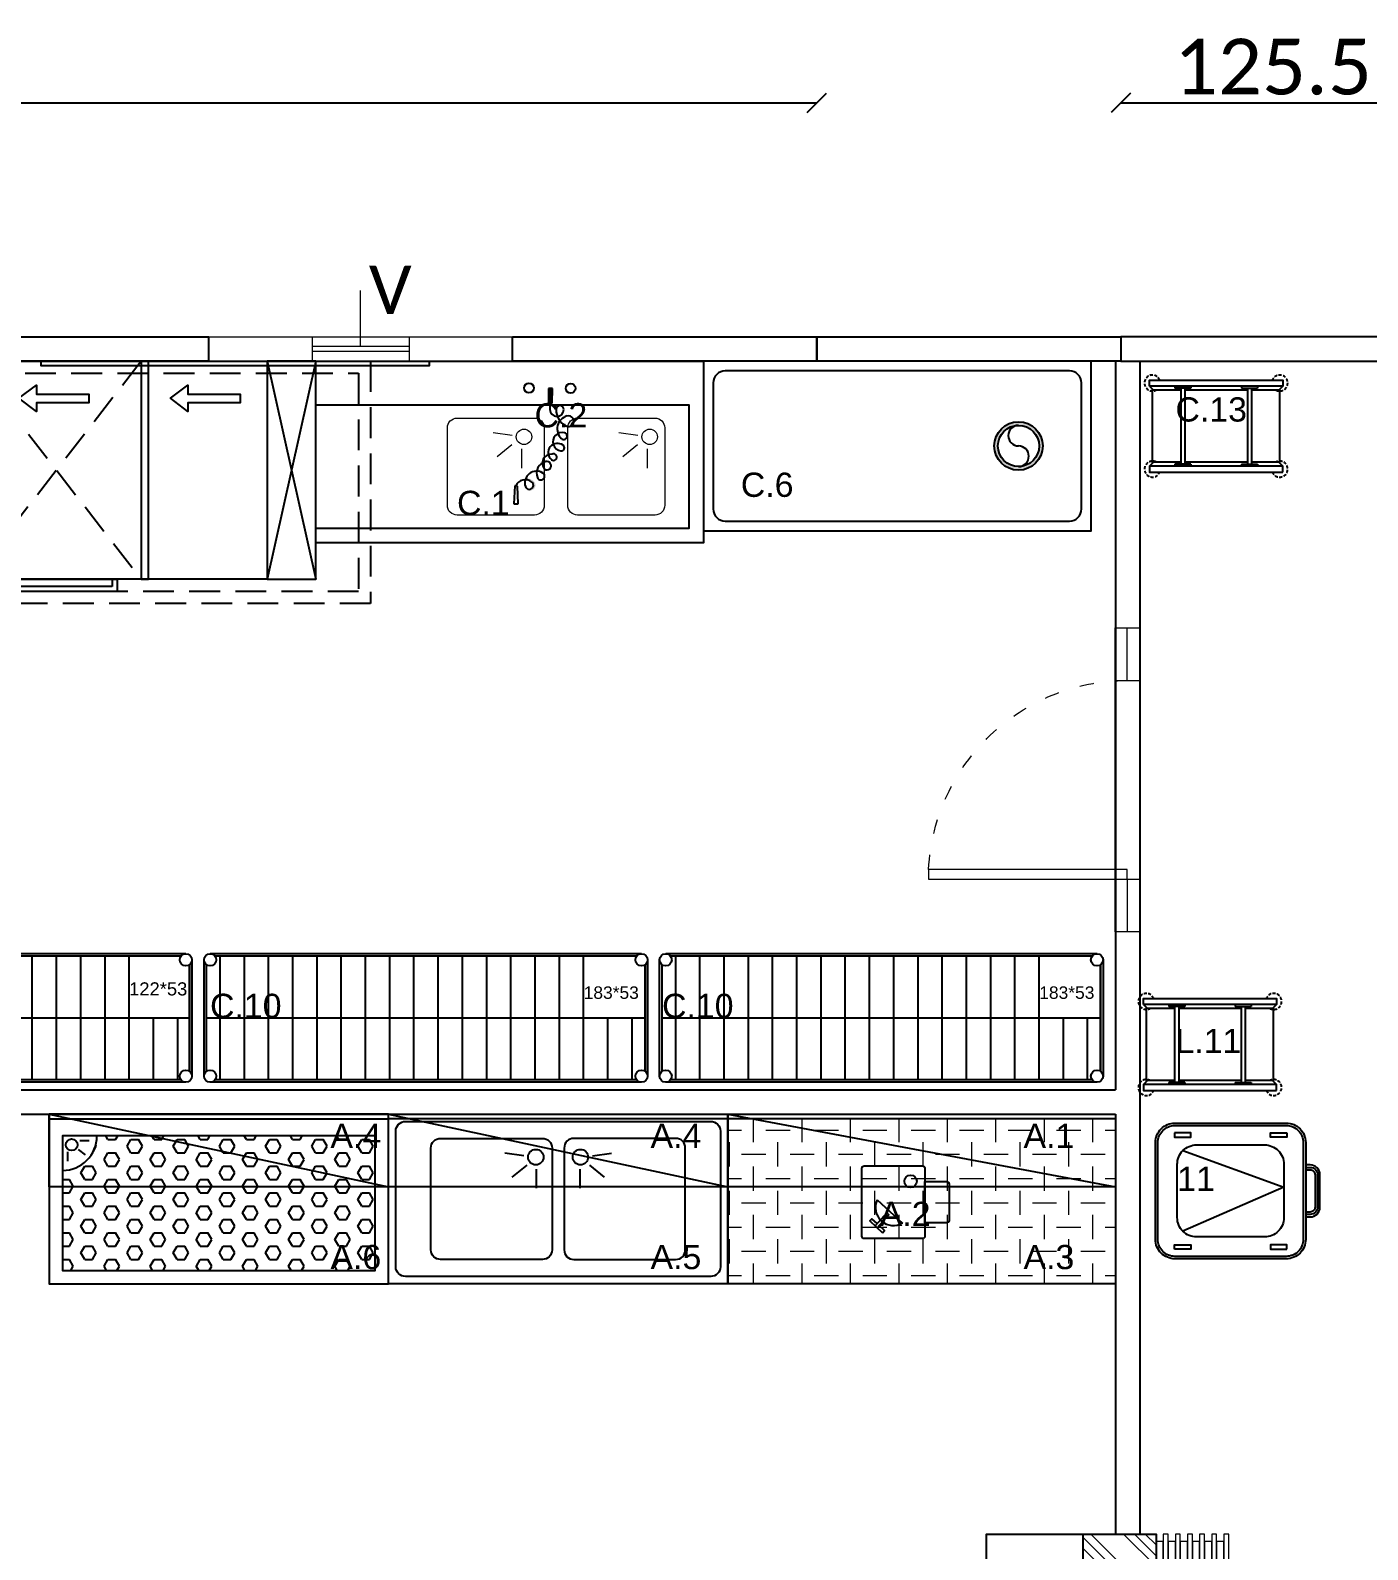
# Model space of a CAD drawing. Header units: millimetres. Extents: x -3516 to 33273, y -7531 to 724.
# Drawn here: x 28937 to 29488, y -2073 to -1446 of the extents above; entities that cross this region are included whole.
import ezdxf

# ---------------------------------------------------------------- set-up
doc = ezdxf.new("R2010")
doc.units = ezdxf.units.MM
for name, pattern in [('ACAD_ISO03W100', [30, 12, -18]), ('ACAD_ISO07W100', [3, 0, -3]), ('DASHED', [19.05, 12.7, -6.35]), ('HIDDEN', [0.375, 0.25, -0.125])]:
    doc.linetypes.add(name, pattern=pattern)
for name, color, linetype, lineweight in [('40x60 VAS', 155, 'Continuous', 15), ('DIS-100', 9, 'Continuous', 30), ('GRC- Yazı 1', 3, 'Continuous', 20), ('GRC-Ekipman', 4, 'Continuous', 25), ('GRC-sebze', 94, 'Continuous', 15), ('KAPI', 37, 'Continuous', 15), ('YAZI', 9, 'Continuous', 20)]:
    doc.layers.add(name, color=color, linetype=linetype, lineweight=lineweight)
doc.layers.add('S2000-002 Çizgi', color=7, linetype='Continuous')
doc.styles.add('ekp-yazı', font='arial.ttf', dxfattribs={"height": 10})
doc.styles.add('VEFA', font='calibri.ttf')
doc.dimstyles.new('VEFA$0', dxfattribs={"dimtxt": 23, "dimasz": 8, "dimexe": 8, "dimexo": 20, "dimgap": 3, "dimtad": 1, "dimdec": 1, "dimdsep": 46, "dimtxsty": 'VEFA', "dimblk": 'OBLIQUE', "dimcen": 2.5, "dimclrd": 256, "dimclre": 256, "dimclrt": 8, "dimadec": 0, "dimazin": 0, "dimtfac": 1, "dimtdec": 1, "dimtix": 1, "dimtmove": 0, "dimatfit": 0, "dimldrblk": 'OBLIQUE', "dimfxl": 1, "dimarcsym": 0})

# ---------------------------------------------------------------- blocks, each defined once
blk = doc.blocks.new('A$Ccb6340a7')
at = {"layer": 'DIS-100', "lineweight": -2}
blk.add_lwpolyline([(10, 125.5), (10, 0), (0, 0), (0, 125.5)], close=True, dxfattribs=at)
blk = doc.blocks.new('A$C3c9ccc98')
at = {"layer": '40x60 VAS', "linetype": 'Continuous'}
for p, q in [((42.75, 19.14), (42.75, 29.14)), ((82.75, 25.14), (42.75, 25.14)), ((82.75, 19.14), (82.75, 29.14)), ((82.75, 23.14), (42.75, 23.14)), ((62.75, 23.14), (62.75, 0))]:
    blk.add_line(p, q, dxfattribs=at)
blk.add_lwpolyline([(125.5, 29.14), (0, 29.14), (0, 19.14), (125.5, 19.14)], close=True, dxfattribs=at)
blk = doc.blocks.new('_Oblique')
at = {"color": 0, "linetype": 'ByBlock', "lineweight": -2}
blk.add_line((-0.5, -0.5), (0.5, 0.5), dxfattribs=at)
blk = doc.blocks.new('*D125')
at = {"linetype": 'ACAD_ISO07W100', "lineweight": -2, "transparency": 16777216}
for p, q in [((28508.05, -1476.58), (28508.05, -1476.08)), ((29261.05, -1476.58), (29261.05, -1476.08))]:
    blk.add_line(p, q, dxfattribs=at)
at = {"linetype": 'Continuous', "lineweight": -2, "transparency": 16777216}
blk.add_line((28508.05, -1476.08), (29261.05, -1476.08), dxfattribs=at)
at = {"layer": 'Defpoints', "color": 0, "transparency": 16777216}
for p in [(29261.05, -1476.08), (28508.05, -1572.68), (29261.05, -1572.68)]:
    blk.add_point(p, dxfattribs=at)
at = {"lineweight": -2, "transparency": 16777216, "xscale": 8, "yscale": 8, "zscale": 8, "rotation": 180}
blk.add_blockref('_Oblique', (28508.05, -1476.08), dxfattribs=at)
at = {"lineweight": -2, "transparency": 16777216, "xscale": 8, "yscale": 8, "zscale": 8}
blk.add_blockref('_Oblique', (29261.05, -1476.08), dxfattribs=at)
at = {"color": 8, "transparency": 16777216, "insert": (28884.55, -1461.3), "char_height": 23, "attachment_point": 5, "style": 'VEFA', "bg_fill": 3, "box_fill_scale": 1.1, "bg_fill_color": 256, "bg_fill_true_color": 13158600, "bg_fill_transparency": 0}
blk.add_mtext('753', dxfattribs=at)
blk = doc.blocks.new('*D126')
at = {"linetype": 'ACAD_ISO07W100', "lineweight": -2, "transparency": 16777216}
for p, q in [((29386.55, -1476.58), (29386.55, -1476.08)), ((29512.05, -1476.58), (29512.05, -1476.08))]:
    blk.add_line(p, q, dxfattribs=at)
at = {"linetype": 'Continuous', "lineweight": -2, "transparency": 16777216}
blk.add_line((29386.55, -1476.08), (29512.05, -1476.08), dxfattribs=at)
at = {"layer": 'Defpoints', "color": 0, "transparency": 16777216}
for p in [(29512.05, -1476.08), (29386.55, -1572.68), (29512.05, -1572.68)]:
    blk.add_point(p, dxfattribs=at)
at = {"lineweight": -2, "transparency": 16777216, "xscale": 8, "yscale": 8, "zscale": 8, "rotation": 180}
blk.add_blockref('_Oblique', (29386.55, -1476.08), dxfattribs=at)
at = {"lineweight": -2, "transparency": 16777216, "xscale": 8, "yscale": 8, "zscale": 8}
blk.add_blockref('_Oblique', (29512.05, -1476.08), dxfattribs=at)
at = {"color": 8, "transparency": 16777216, "insert": (29449.3, -1461.3), "char_height": 23, "attachment_point": 5, "style": 'VEFA', "bg_fill": 3, "box_fill_scale": 1.1, "bg_fill_color": 256, "bg_fill_true_color": 13158600, "bg_fill_transparency": 0}
blk.add_mtext('125.5', dxfattribs=at)
blk = doc.blocks.new('*D122')
at = {"linetype": 'ACAD_ISO07W100', "lineweight": -2, "transparency": 16777216}
for p, q in [((29386.55, -1476.58), (29386.55, -1476.08)), ((29512.05, -1476.58), (29512.05, -1476.08))]:
    blk.add_line(p, q, dxfattribs=at)
at = {"linetype": 'Continuous', "lineweight": -2, "transparency": 16777216}
blk.add_line((29386.55, -1476.08), (29512.05, -1476.08), dxfattribs=at)
at = {"layer": 'Defpoints', "color": 0, "transparency": 16777216}
for p in [(29512.05, -1476.08), (29386.55, -1572.68), (29512.05, -1572.68)]:
    blk.add_point(p, dxfattribs=at)
at = {"lineweight": -2, "transparency": 16777216, "xscale": 8, "yscale": 8, "zscale": 8, "rotation": 180}
blk.add_blockref('_Oblique', (29386.55, -1476.08), dxfattribs=at)
at = {"lineweight": -2, "transparency": 16777216, "xscale": 8, "yscale": 8, "zscale": 8}
blk.add_blockref('_Oblique', (29512.05, -1476.08), dxfattribs=at)
at = {"color": 8, "transparency": 16777216, "insert": (29449.3, -1461.3), "char_height": 23, "attachment_point": 5, "style": 'VEFA', "bg_fill": 3, "box_fill_scale": 1.1, "bg_fill_color": 256, "bg_fill_true_color": 13158600, "bg_fill_transparency": 0}
blk.add_mtext('125.5', dxfattribs=at)
blk = doc.blocks.new('PoliTT.S.160-70')
at = {"layer": 'GRC-sebze'}
h = blk.add_hatch(dxfattribs=at)
h.set_pattern_fill('CHECKERED', color=256, scale=10, style=0)
h.set_pattern_definition([(0, (160, 0), (10, 10), [10, -10]), (90, (165, 5), (-10, 10), [10, -10])])
h.paths.add_polyline_path([(0, -70), (160, -70), (160, -2), (0, -2)])
for p, q in [((0, 0), (160, 0)), ((0, -70), (0, 0)), ((160, 0), (160, -70)), ((160, -2), (0, -2)), ((160, -70), (0, -70))]:
    blk.add_line(p, q)
blk = doc.blocks.new('Evye2.140-70')
at = {"color": 251}
for p, q in [((-84.16, -17.24), (-91.97, -16.13)), ((-55.84, -17.24), (-48.03, -16.13)), ((-82.93, -21.05), (-89.03, -26.06)), ((-79.02, -22.71), (-79.02, -30.6)), ((-60.98, -22.71), (-60.98, -30.6)), ((-57.07, -21.05), (-50.97, -26.06))]:
    blk.add_line(p, q, dxfattribs=at)
for points in [[(0, -70), (-140, -70), (-140, 0), (0, 0)], [(0, -2), (-140, -2), (-140, 0), (0, 0)]]:
    blk.add_lwpolyline(points, close=True)
blk.add_lwpolyline([(-7, -67), (-133, -67, -0.414214), (-137, -63), (-137, -7, -0.414214), (-133, -3), (-7, -3, -0.414214), (-3, -7), (-3, -63, -0.414214)], format="xyb", close=True)
for points in [[(-76.5, -60), (-118.5, -60, -0.414214), (-122.5, -56), (-122.5, -14, -0.414214), (-118.5, -10), (-76.5, -10, -0.414214), (-72.5, -14), (-72.5, -56, -0.414214)], [(-63.5, -60), (-21.5, -60, 0.414214), (-17.5, -56), (-17.5, -14, 0.414214), (-21.5, -10), (-63.5, -10, 0.414214), (-67.5, -14), (-67.5, -56, 0.414214)]]:
    blk.add_lwpolyline(points, format="xyb", close=True, dxfattribs=at)
for centre in [(-79.21, -17.74), (-60.79, -17.74)]:
    blk.add_circle(centre, 3.19, dxfattribs=at)
blk = doc.blocks.new('SebzeST.140-70')
h = blk.add_hatch()
h.set_pattern_fill('HEX', color=251, style=0)
h.set_pattern_definition([(0, (-12360.4633, -10510.258), (0, 5.49926), [3.175, -6.35]), (120, (-12360.4633, -10510.258), (-4.7624989, -2.74963), [3.175, -6.35]), (60, (-12357.2883, -10510.258), (-4.7624989, 2.74963), [3.175, -6.35])])
h.paths.add_polyline_path([(-134.5, -64.5), (-5.5, -64.5), (-5.5, -9), (-120.28, -9, -0.414214), (-134.5, -23.22)])
at = {"color": 251}
for p, q in [((-127.4, -10.86), (-123.57, -10.86)), ((-132.46, -15.55), (-132.46, -19.44)), ((-128.02, -14.63), (-125.18, -16.85))]:
    blk.add_line(p, q, dxfattribs=at)
for points in [[(0, 0), (-140, 0), (-140, -70), (0, -70)], [(0, 0), (-140, 0), (-140, -2), (0, -2)], [(-5.5, -9), (-134.5, -9), (-134.5, -64.5), (-5.5, -64.5)]]:
    blk.add_lwpolyline(points, close=True)
blk.add_circle((-130.74, -12.66), 2.4, dxfattribs=at)
blk.add_arc((-134.5, -9), 14.22, 270, 0, dxfattribs=at)
blk = doc.blocks.new('A$C7BE05278')
at = {"layer": 'S2000-002 Çizgi'}
h = blk.add_hatch(color=256, dxfattribs=at)
h.paths.add_polyline_path([(4.65, 9.9, -0.025454), (4.81, 10.42, 0.278063), (0.77, 7.52), (1.23, 7.32, -0.265675)])
h.paths.add_polyline_path([(5.35, 10.43, 0.028094), (4.81, 10.42, 0.025454), (4.65, 9.9, -0.030609), (5.18, 9.93, -0.027259)])
h.paths.add_polyline_path([(5.35, 10.43, 0.027259), (5.18, 9.93, -0.171751), (7.9, 8.98), (7.9, 8.98), (7.9, 8.98, -1.347305), (5.22, 7.15, -0.147228), (5.18, 9.93, 0.030609), (4.65, 9.9, 0.138731), (4.75, 7, 1.347306), (8.21, 9.37, 0.162476)])
h.paths.add_polyline_path([(12.46, 12.66), (12.73, 13.08, 0.483116), (4.81, 10.42, -0.028094), (5.35, 10.43, -0.470681)])
for p, q in [((14.4, 47.58), (14.34, 41.67)), ((14.4, 47.58), (14.34, 41.67)), ((15.96, 47.57), (14.4, 47.58)), ((15.96, 47.57), (14.4, 47.58)), ((15.05, 47.56), (14.97, 38.92)), ((15.9, 41.65), (15.96, 47.57)), ((15.9, 41.65), (15.96, 47.57)), ((14.34, 41.67), (15.9, 41.65)), ((14.34, 41.67), (15.9, 41.65)), ((0.47, 7.33), (0, 0.02)), ((0.47, 7.33), (0, 0.02)), ((1.54, 7.31), (0.47, 7.33)), ((1.54, 7.31), (0.47, 7.33)), ((1.86, 0), (1.54, 7.31)), ((1.86, 0), (1.54, 7.31)), ((0, 0.02), (1.86, 0))]:
    blk.add_line(p, q, dxfattribs=at)
for centre in [(6.31, 47.78), (23.47, 47.61)]:
    blk.add_circle(centre, 1.99, dxfattribs=at)
for centre, radius, start, end in [((17.83, 38.9), 2.86, 179.43001, 359.43001), ((19.09, 38.88), 1.6, 359.43001, 179.43001), ((25.13, 38.82), 7.64, 179.43001, 242.03458), ((23.49, 30.88), 5.53, 105.76632, 225.7833), ((22.59, 34.05), 2.23, 242.03458, 105.76632), ((20, 25.62), 3.8, 74.94983, 261.67628), ((20.62, 27.93), 1.41, 225.7833, 74.94983), ((15.59, 16.68), 3.77, 86.01564, 220.67721), ((18.07, 21.08), 3.83, 52.40892, 229.11119), ((16.45, 19.21), 1.37, 229.11119, 116.32433), ((19.64, 23.11), 1.26, 261.67628, 52.40892), ((9.42, 8.58), 4.83, 57.01034, 197.57947), ((14.42, 12.56), 4.98, 103.11986, 200.77428), ((11.21, 11.34), 1.54, 200.77428, 57.01034), ((13.69, 15.69), 1.76, 236.80878, 103.11986), ((4.79, 5.59), 4.31, 51.245, 156.7533), ((6.43, 7.63), 1.7, 197.57947, 51.245)]:
    blk.add_arc(centre, radius, start, end, dxfattribs=at)
blk.add_solid([(15.9, 41.65), (14.34, 41.67), (15.96, 47.57), (14.4, 47.58)], dxfattribs=at)
blk = doc.blocks.new('BY.OBK2000.(2000t).80-257')
for p, q in [((-257, 5), (-205, -85)), ((-205, 5), (-257, -85)), ((-142, -85), (-142, 5)), ((0, 5), (-20, -85)), ((-20, 5), (0, -85)), ((-176.66, -29.79), (-178.16, -17.88)), ((-173.34, -29.79), (-171.84, -17.88)), ((-177.51, -30.14), (-184.87, -20.65)), ((-172.49, -30.14), (-165.13, -20.65)), ((-179.86, -32.49), (-189.35, -25.13)), ((-170.14, -32.49), (-160.65, -25.13)), ((-180.21, -33.34), (-192.12, -31.84)), ((-169.79, -33.34), (-157.88, -31.84)), ((-180.21, -41.66), (-192.12, -43.16)), ((-179.86, -42.51), (-189.35, -54.87)), ((-170.14, -42.51), (-160.65, -54.87)), ((-169.79, -41.66), (-157.88, -43.16)), ((-177.51, -49.86), (-184.87, -59.35)), ((-172.49, -49.86), (-165.13, -59.35)), ((-176.66, -50.21), (-178.16, -62.12)), ((-173.34, -50.21), (-171.84, -62.12))]:
    blk.add_line(p, q)
at = {"linetype": 'DASHED'}
for p, q in [((-142, 5), (-72, -85)), ((-72, 5), (-142, -85))]:
    blk.add_line(p, q, dxfattribs=at)
for points in [[(-257, -85), (-205, -85), (-205, 5), (-257, 5)], [(-205, 5), (-20, 5), (-20, -85), (-205, -85)], [(-145, 5), (-142, 5), (-142, -85), (-145, -85)], [(-142, 5), (-72, 5), (-72, -85), (-142, -85)], [(-69, 5), (-72, 5), (-72, -85), (-69, -85)], [(-20, -85), (0, -85), (0, 5), (-20, 5)], [(-162.51, -4.26), (-162.51, -4.26), (-162.51, -7.86), (-184.11, -7.86), (-184.11, -11.46), (-191.31, -5.94), (-184.11, -0.66), (-184.11, -4.26)], [(-93.71, -8.57), (-93.71, -8.57), (-93.71, -12.17), (-115.31, -12.17), (-115.31, -15.77), (-122.51, -10.24), (-115.31, -4.97), (-115.31, -8.57)], [(-31.19, -8.57), (-31.19, -8.57), (-31.19, -12.17), (-52.79, -12.17), (-52.79, -15.77), (-59.99, -10.24), (-52.79, -4.97), (-52.79, -8.57)], [(-82, -90), (-132, -90), (-132, -85), (-82, -85)], [(-84, -88), (-130, -88), (-130, -85), (-84, -85)]]:
    blk.add_lwpolyline(points, close=True)
for radius in [5.47, 3.47]:
    blk.add_circle((-175, -40), radius)
for centre, radius, start, end in [((-175, -17.88), 3.16, 348.31939, 191.68061), ((-187.11, -22.89), 3.16, 33.31939, 236.68061), ((-162.89, -22.89), 3.16, 303.31939, 146.68061), ((-189.27, -37.5), 6.02, 111.60333, 248.39667), ((-160.73, -37.5), 6.02, 291.60333, 68.39667), ((-187.11, -57.11), 3.16, 123.31939, 326.68061), ((-162.89, -57.11), 3.16, 213.31939, 56.68061), ((-175, -62.12), 3.16, 168.31939, 11.68061)]:
    blk.add_arc(centre, radius, start, end)
blk = doc.blocks.new('SıyırmTezg.160-70')
h = blk.add_hatch(color=21)
edge = h.paths.add_edge_path()
edge.add_arc((130, -35), 10, 0, 360)
edge = h.paths.add_edge_path(flags=16)
edge.add_arc((130, -35), 8.5, 0, 360)
blk.add_lwpolyline([(0, -70), (160, -70), (160, 0), (0, 0)], close=True)
blk.add_lwpolyline([(9, -66), (151, -66, 0.414214), (156, -61), (156, -9, 0.414214), (151, -4), (9, -4, 0.414214), (4, -9), (4, -61, 0.414214)], format="xyb", close=True)
at = {"color": 21}
for radius in [10, 8.5]:
    blk.add_circle((130, -35), radius, dxfattribs=at)
for centre, start, end in [((130, -30.75), 90, 270), ((130, -39.25), 270, 90)]:
    blk.add_arc(centre, 4.25, start, end, dxfattribs=at)
blk = doc.blocks.new('A$Cb6178efe')
at = {"color": 7}
for p, q in [((0, 2.5), (0, 50.5)), ((183, 50.5), (183, 2.5)), ((1, 4.5), (1, 48.5)), ((182, 48.5), (182, 4.5)), ((182, 4.5), (182, 48.5))]:
    blk.add_line(p, q, dxfattribs=at)
at = {"color": 7, "ltscale": 5}
for p, q in [((180.5, 53), (2.51, 53)), ((178.5, 52), (4.5, 52)), ((180.5, 0), (2.5, 0)), ((178.5, 1), (4.5, 1))]:
    blk.add_line(p, q, dxfattribs=at)
at = {"color": 149, "ltscale": 5}
for p, q in [((6.5, 52), (6.5, 1)), ((16.5, 52), (16.5, 1)), ((26.5, 52), (26.5, 1)), ((36.5, 52), (36.5, 1)), ((46.5, 52), (46.5, 1)), ((56.5, 52), (56.5, 1)), ((66.5, 52), (66.5, 1)), ((76.5, 52), (76.5, 1)), ((86.5, 52), (86.5, 1)), ((96.5, 52), (96.5, 1)), ((106.5, 52), (106.5, 1)), ((116.5, 52), (116.5, 1)), ((126.5, 52), (126.5, 1)), ((136.5, 52), (136.5, 1)), ((146.5, 52), (146.5, 1)), ((156.5, 52), (156.5, 1)), ((1, 26.5), (182, 26.5)), ((166.5, 26.5), (166.5, 1)), ((176.5, 26.5), (176.5, 1))]:
    blk.add_line(p, q, dxfattribs=at)
at = {"color": 7, "ltscale": 5}
for centre in [(2.5, 50.5), (180.5, 50.5), (2.5, 2.5), (180.5, 2.5)]:
    blk.add_circle(centre, 2.5, dxfattribs=at)
at = {"layer": 'GRC- Yazı 1', "color": 242, "true_color": 0xcd2027, "style": 'ekp-yazı'}
blk.add_text('183*53', height=5.141, dxfattribs=at).set_placement((156.66, 34.39))
blk = doc.blocks.new('A$Cf11adf9e')
at = {"color": 7}
for p, q in [((0, 2.5), (0, 50.5)), ((122, 50.5), (122, 2.5)), ((1, 4.5), (1, 48.5)), ((121, 48.5), (121, 4.5)), ((121, 4.5), (121, 48.5))]:
    blk.add_line(p, q, dxfattribs=at)
at = {"color": 7, "ltscale": 5}
for p, q in [((119.5, 53), (2.51, 53)), ((117.5, 52), (4.5, 52)), ((119.5, 0), (2.5, 0)), ((117.5, 1), (4.5, 1))]:
    blk.add_line(p, q, dxfattribs=at)
at = {"color": 149, "ltscale": 5}
for p, q in [((6, 52), (6, 1)), ((16, 52), (16, 1)), ((26, 52), (26, 1)), ((36, 52), (36, 1)), ((46, 52), (46, 1)), ((56, 52), (56, 1)), ((66, 52), (66, 1)), ((76, 52), (76, 1)), ((86, 52), (86, 1)), ((96, 52), (96, 1)), ((1, 26.5), (121, 26.5)), ((106, 26.5), (106, 1)), ((116, 26.5), (116, 1))]:
    blk.add_line(p, q, dxfattribs=at)
at = {"color": 7, "ltscale": 5}
for centre in [(2.5, 50.5), (119.5, 50.5), (2.5, 2.5), (119.5, 2.5)]:
    blk.add_circle(centre, 2.5, dxfattribs=at)
at = {"layer": 'GRC- Yazı 1', "color": 242, "true_color": 0xcd2027, "style": 'ekp-yazı'}
blk.add_text('122*53', height=5.425, dxfattribs=at).set_placement((96.08, 35.79))
blk = doc.blocks.new('Nötr Servis Ünit. L150')
at = {"lineweight": 0}
h = blk.add_hatch(dxfattribs=at)
h.set_pattern_fill('ANSI34', color=251, style=0)
h.set_pattern_definition([(45, (-4685.962, -917.217), (-13.470384, 13.470384), []), (45, (-4681.472, -917.217), (-13.470384, 13.470384), []), (45, (-4676.982, -917.217), (-13.470384, 13.470384), []), (45, (-4672.492, -917.217), (-13.470384, 13.470384), [])])
h.paths.add_polyline_path([(0, -40), (0, -70), (-150, -70), (-150, -40)])
for points in [[(-150, 0), (0, 0), (0, -70), (-150, -70)], [(-150, -40), (0, -40), (0, -70), (-150, -70)]]:
    blk.add_lwpolyline(points, close=True)
at = {"color": 45, "lineweight": 0}
for points in [[(-150, -75), (0, -75), (0, -73), (-150, -73)], [(-147, -73), (-3, -73), (-3, -70), (-147, -70)], [(-147, -78), (-3, -78), (-3, -75), (-147, -75)], [(-150, -80), (0, -80), (0, -78), (-150, -78)], [(-147, -83), (-3, -83), (-3, -80), (-147, -80)], [(-150, -85), (0, -85), (0, -83), (-150, -83)], [(-147, -88), (-3, -88), (-3, -85), (-147, -85)], [(-147, -88), (-3, -88), (-3, -85), (-147, -85)], [(-147, -88), (-3, -88), (-3, -85), (-147, -85)], [(-150, -90), (0, -90), (0, -88), (-150, -88)], [(-150, -95), (0, -95), (0, -93), (-150, -93)], [(-147, -93), (-3, -93), (-3, -90), (-147, -90)], [(-147, -93), (-3, -93), (-3, -90), (-147, -90)], [(-150, -100), (0, -100), (0, -98), (-150, -98)], [(-147, -98), (-3, -98), (-3, -95), (-147, -95)]]:
    blk.add_lwpolyline(points, close=True, dxfattribs=at)
blk = doc.blocks.new('ARB. GN 1.1 17 raflı')
at = {"ltscale": 5}
for p, q in [((-35.52, 0), (-33.87, -1.65)), ((-2.48, 0), (-4.13, -1.65)), ((-3.72, -1.24), (-34.28, -1.24)), ((-33.87, -1.65), (-33.87, -12.92)), ((-4.13, -1.65), (-4.13, -12.92)), ((-33.87, -14.58), (-33.87, -40.42)), ((-4.13, -14.58), (-4.13, -40.42)), ((-33.87, -42.08), (-33.87, -53.74)), ((-4.13, -42.08), (-4.13, -53.74)), ((-35.52, -55), (-33.87, -53.35)), ((-3.72, -53.76), (-34.28, -53.76)), ((-2.48, -55), (-4.13, -53.35))]:
    blk.add_line(p, q, dxfattribs=at)
at = {"color": 253, "ltscale": 5}
for p, q in [((-35.52, -10.45), (-34.7, -10.45)), ((-34.7, -17.05), (-34.7, -10.45)), ((-3.3, -17.05), (-3.3, -10.45)), ((-3.3, -10.45), (-2.48, -10.45)), ((-35.52, -17.05), (-34.7, -17.05)), ((-34.7, -12.92), (-3.3, -12.92)), ((-34.7, -14.58), (-3.3, -14.58)), ((-3.3, -17.05), (-2.48, -17.05)), ((-35.52, -37.95), (-34.7, -37.95)), ((-34.7, -37.95), (-34.7, -44.55)), ((-34.7, -40.42), (-3.3, -40.42)), ((-34.7, -42.08), (-3.3, -42.08)), ((-3.3, -37.95), (-3.3, -44.55)), ((-3.3, -37.95), (-2.48, -37.95)), ((-35.52, -44.55), (-34.7, -44.55)), ((-3.3, -44.55), (-2.48, -44.55))]:
    blk.add_line(p, q, dxfattribs=at)
at = {"ltscale": 5}
for points in [[(-35.52, -55), (-38, -55), (-38, 0), (-35.52, 0)], [(0, 0), (-2.48, 0), (-2.48, -55), (0, -55)]]:
    blk.add_lwpolyline(points, close=True, dxfattribs=at)
at = {"color": 253, "linetype": 'HIDDEN', "ltscale": 5}
for centre, start, end in [((-36.76, -1.24), 331.04498, 247.97569), ((-1.24, -1.24), 292.02431, 208.95502), ((-36.76, -53.76), 112.02431, 28.95502), ((-1.24, -53.76), 151.04498, 67.97569)]:
    blk.add_arc(centre, 3.3, start, end, dxfattribs=at)
blk = doc.blocks.new('ASDQ1234142')
at = {"layer": 'KAPI'}
for p, q in [((177899.03, 120461.11), (177899.03, 120451.11)), ((177981.03, 120461.11), (177981.03, 120451.11)), ((177899.03, 120456.11), (177877.28, 120456.11)), ((177981.03, 120456.11), (178002.78, 120456.11))]:
    blk.add_line(p, q, dxfattribs=at)
at = {"layer": 'KAPI', "linetype": 'Continuous', "ltscale": 0.5}
blk.add_lwpolyline([(177981.03, 120456.11), (177977.03, 120456.11), (177977.03, 120538.11), (177981.03, 120538.11), (177981.03, 120456.11)], dxfattribs=at)
at = {"layer": 'KAPI'}
blk.add_lwpolyline([(177877.28, 120451.11), (178002.78, 120451.11), (178002.78, 120461.11), (177877.28, 120461.11)], close=True, dxfattribs=at)
at = {"layer": 'KAPI', "linetype": 'ACAD_ISO03W100', "ltscale": 0.5}
blk.add_arc((177981.22, 120456.03), 82.18, 92.91666, 179.94754, dxfattribs=at)
blk = doc.blocks.new('Rubbermaid.240lt')
at = {"color": 251}
for p, q in [((11.34, 56.53), (26.5, 14.87)), ((26.5, 14.87), (44.66, 56.53))]:
    blk.add_line(p, q, dxfattribs=at)
for points in [[(0, 59.87), (0, 13.87, 0.414214), (8, 5.87), (48, 5.87, 0.414214), (56, 13.87), (56, 59.87, 0.414214), (48, 67.87), (8, 67.87, 0.414214)], [(1, 59.87), (1, 13.87, 0.414214), (8, 6.87), (48, 6.87, 0.414214), (55, 13.87), (55, 59.87, 0.414214), (48, 66.87), (8, 66.87, 0.414214)]]:
    blk.add_lwpolyline(points, format="xyb", close=True)
for points in [[(3.99, 60.06), (5.77, 60.06), (5.77, 53.32), (3.99, 53.32)], [(52.01, 60.06), (50.23, 60.06), (50.23, 53.32), (52.01, 53.32)], [(3.99, 13.69), (5.77, 13.69), (5.77, 20.43), (3.99, 20.43)], [(52.01, 13.69), (50.23, 13.69), (50.23, 20.43), (52.01, 20.43)]]:
    blk.add_lwpolyline(points, close=True, dxfattribs=at)
for points in [[(9, 50.87), (9, 22.87, 0.414214), (17, 14.87), (39, 14.87, 0.414214), (47, 22.87), (47, 50.87, 0.414214), (39, 58.87), (17, 58.87, 0.414214)], [(19.3, 5.87), (19.3, 4, 0.414214), (21.3, 2), (34.7, 2, 0.414214), (36.7, 4), (36.7, 5.87), (38.7, 5.87), (38.7, 4, -0.414214), (34.7, 0), (21.3, 0, -0.414214), (17.3, 4), (17.3, 5.87)]]:
    blk.add_lwpolyline(points, format="xyb", close=True, dxfattribs=at)
blk.add_lwpolyline([(18.3, 5.87), (18.3, 4, 0.414214), (21.3, 1), (34.7, 1, 0.414214), (37.7, 4), (37.7, 5.87)], format="xyb", dxfattribs=at)
blk = doc.blocks.new('RobotCoupe.CL50')
for points in [[(12, -30), (-12, -30, -0.414214), (-13, -29), (-13, -1, -0.414214), (-12, 0), (12, 0, -0.414214), (13, -1), (13, -29, -0.414214)], [(13, -6.49), (22, -6.49, -0.414214), (23, -7.49), (23, -22.51, -0.414214), (22, -23.51), (13, -23.51)]]:
    blk.add_lwpolyline(points, format="xyb", close=True)
at = {"color": 147}
for points in [[(-6.69, -14.03), (3.74, -23.62)], [(-6.74, -23.81), (-8.94, -21.81), (-9.78, -22.74), (-4.45, -27.58)], [(-4.45, -27.58), (-3.62, -26.65), (-5.81, -24.66)]]:
    blk.add_lwpolyline(points, dxfattribs=at)
blk.add_lwpolyline([(-7.58, -24.74), (-6.65, -25.58), (-1.81, -20.25), (-2.74, -19.42)], close=True, dxfattribs=at)
at = {"color": 147, "const_width": 0.385}
blk.add_lwpolyline([(-3.78, -21.09, 1), (-2.64, -20.9, 1)], format="xyb", close=True, dxfattribs=at)
at = {"color": 147}
blk.add_circle((7.11, -6.38), 2.56, dxfattribs=at)
blk.add_arc((-0.01, -17.22), 7.4, 154.47126, 300.95293, dxfattribs=at)

msp = doc.modelspace()

# ---------------------------------------------------------------- linework, layer by layer
for p, q in [((29384.307, -1582.685), (29384.307, -1883.392)), ((29394.307, -1582.685), (29394.307, -2066.685)), ((28396.63, -1883.392), (29384.307, -1883.392)), ((28396.63, -1893.392), (29384.307, -1893.392)), ((28944.307, -1923.392), (28944.307, -1893.392)), ((28944.307, -1893.392), (29084.307, -1923.392)), ((29084.307, -1923.392), (29084.307, -1893.392)), ((29084.307, -1893.392), (29224.307, -1923.392)), ((29224.307, -1923.392), (29224.307, -1893.392)), ((29224.307, -1893.392), (29384.307, -1923.392)), ((29384.307, -1893.392), (29384.307, -2066.685))]:
    msp.add_line(p, q)
at = {"color": 251, "lineweight": 0}
for p, q in [((29135.296, -1613.423), (29127.485, -1612.31)), ((29135.266, -1617.232), (29129.169, -1622.24)), ((29187.159, -1613.423), (29179.347, -1612.31)), ((29187.129, -1617.232), (29181.031, -1622.24)), ((29139.175, -1618.895), (29139.175, -1626.786)), ((29191.038, -1618.895), (29191.038, -1626.786))]:
    msp.add_line(p, q, dxfattribs=at)
at = {"color": 4, "linetype": 'DASHED'}
msp.add_lwpolyline([(28776.958, -1582.685), (29076.958, -1582.685), (29076.958, -1682.685), (28776.958, -1682.685), (28776.958, -1582.685)], dxfattribs=at)
msp.add_lwpolyline([(28781.958, -1587.685), (29071.958, -1587.685), (29071.958, -1677.685), (28781.958, -1677.685)], close=True, dxfattribs=at)
at = {"color": 251, "lineweight": 0}
for points in [[(29144.61, -1646.185), (29112.61, -1646.185, -0.4142136), (29108.61, -1642.185), (29108.61, -1610.185, -0.4142136), (29112.61, -1606.185), (29144.61, -1606.185, -0.4142136), (29148.61, -1610.185), (29148.61, -1642.185, -0.4142136)], [(29194.307, -1646.185), (29162.307, -1646.185, -0.4142136), (29158.307, -1642.185), (29158.307, -1610.185, -0.4142136), (29162.307, -1606.185), (29194.307, -1606.185, -0.4142136), (29198.307, -1610.185), (29198.307, -1642.185, -0.4142136)]]:
    msp.add_lwpolyline(points, format="xyb", close=True, dxfattribs=at)
msp.add_lwpolyline([(29384.307, -1893.392), (29384.307, -1923.392), (28944.307, -1923.392)])
for centre in [(29140.24, -1613.93), (29192.102, -1613.93)]:
    msp.add_circle(centre, 3.188, dxfattribs=at)
at = {"layer": 'GRC-Ekipman'}
for points in [[(28941.051, -1582.685), (29101.051, -1582.685), (29101.051, -1584.685), (28941.051, -1584.685)], [(29054.307, -1582.685), (29214.307, -1582.685), (29214.307, -1657.685), (29054.307, -1657.685)], [(29054.307, -1600.685), (29208.307, -1600.685), (29208.307, -1651.685), (29054.307, -1651.685)]]:
    msp.add_lwpolyline(points, close=True, dxfattribs=at)

# ---------------------------------------------------------------- block references
at = {"xscale": -1}
for name, p, rotation in [('A$C3c9ccc98', (29010.051, -1553.55), 180), ('A$Ccb6340a7', (29386.551, -1582.685), 270), ('ASDQ1234142', (149845.308, 176184.598), 90)]:
    msp.add_blockref(name, p, dxfattribs=dict(at, rotation=rotation))
at = {"rotation": 90}
for p in [(29010.051, -1582.685), (29261.051, -1582.685)]:
    msp.add_blockref('A$Ccb6340a7', p, dxfattribs=at)
at = {"layer": 'GRC-Ekipman'}
for name, p in [('BY.OBK2000.(2000t).80-257', (29054.307, -1587.685)), ('A$Cf11adf9e', (28881.201, -1880.227)), ('A$Cb6178efe', (29008.201, -1880.227)), ('A$Cb6178efe', (29196.201, -1880.227)), ('SebzeST.140-70', (29084.307, -1893.392)), ('Evye2.140-70', (29224.307, -1893.392)), ('PoliTT.S.160-70', (29224.307, -1893.392)), ('RobotCoupe.CL50', (29292.662, -1914.747, 150))]:
    msp.add_blockref(name, p, dxfattribs=at)
at = {"layer": 'GRC-Ekipman', "linetype": 'Continuous'}
msp.add_blockref('SıyırmTezg.160-70', (29214.307, -1582.685), dxfattribs=at)
at = {"layer": 'GRC-Ekipman'}
for name, p, rotation in [('ARB. GN 1.1 17 raflı', (29453.331, -1628.479), 270), ('ARB. GN 1.1 17 raflı', (29450.821, -1883.66), 270), ('Nötr Servis Ünit. L150', (29331.051, -2066.685), 90.00000000000001)]:
    msp.add_blockref(name, p, dxfattribs=dict(at, rotation=rotation))
at = {"layer": 'GRC-Ekipman', "xscale": -1, "rotation": 90}
msp.add_blockref('Rubbermaid.240lt', (29468.679, -1897.091, 0), dxfattribs=at)
at = {"layer": 'S2000-002 Çizgi'}
msp.add_blockref('A$C7BE05278', (29135.987, -1641.522), dxfattribs=at)

# ---------------------------------------------------------------- texts
at = {"layer": 'GRC- Yazı 1', "color": 6, "style": 'ekp-yazı'}
for s, p in [('C.13', (29409.072, -1607.62)), ('C.2', (29144.61, -1610.014)), ('C.6', (29229.717, -1638.697)), ('C.1', (29112.61, -1646.185)), ('C.10', (29010.678, -1853.727)), ('C.10', (29197.201, -1853.727)), ('L.11', (29409.072, -1868.206)), ('A.4', (29060.354, -1907.347)), ('A.4', (29192.451, -1907.347)), ('A.1', (29346.366, -1907.347)), ('11', (29409.805, -1925.091, 0)), ('A.2', (29287.057, -1939.588)), ('A.6', (29060.354, -1957.371)), ('A.5', (29192.451, -1957.371)), ('A.3', (29346.366, -1957.371))]:
    msp.add_text(s, height=10, dxfattribs=at).set_placement(p)
at = {"layer": 'YAZI', "linetype": 'Continuous', "lineweight": -2, "style": 'VEFA'}
msp.add_text('V', height=20, dxfattribs=at).set_placement((29076.206, -1563.25))

# ---------------------------------------------------------------- next in the draw order: dimensions: what is measured, and where the dimension line sits
for base, p1, p2, picture, middle in [((29261.051, -1476.081), (28508.051, -1572.685), (29261.051, -1572.685), '*D125', (28884.551, -1461.298)), ((29512.051, -1476.081), (29386.551, -1572.685), (29512.051, -1572.685), '*D126', (29449.301, -1461.298))]:
    dim = msp.add_linear_dim(base=base, p1=p1, p2=p2, dimstyle='VEFA$0', override={"dimexe": 0, "dimtmove": 1, "dimfxl": 0.5, "dimfxlon": 1, "dimtfill": 1, "dimarcsym": 1})
    dim.commit()
    dim.dimension.update_dxf_attribs({"geometry": picture, "text_midpoint": middle})

# ---------------------------------------------------------------- next in the draw order: block references
at = {"rotation": 90}
msp.add_blockref('A$Ccb6340a7', (29386.551, -1582.685), dxfattribs=at)

# ---------------------------------------------------------------- next in the draw order: dimensions: what is measured, and where the dimension line sits
dim = msp.add_linear_dim(base=(29512.051, -1476.081), p1=(29386.551, -1572.685), p2=(29512.051, -1572.685), dimstyle='VEFA$0', override={"dimexe": 0, "dimtmove": 1, "dimfxl": 0.5, "dimfxlon": 1, "dimtfill": 1, "dimarcsym": 1})
dim.commit()
dim.dimension.update_dxf_attribs({"geometry": '*D122', "text_midpoint": (29449.301, -1461.298)})

doc.saveas('drawing.dxf')
